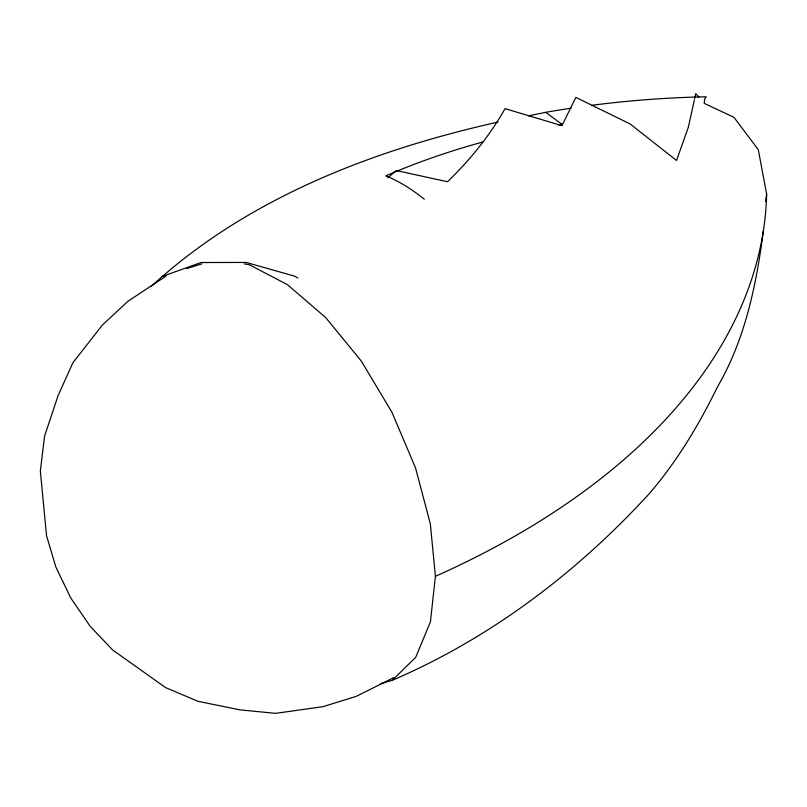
<?xml version="1.0" encoding="UTF-8"?>
<svg xmlns="http://www.w3.org/2000/svg" width="807" height="807" viewBox="0 0 807 807"><rect width="100%" height="100%" fill="white"/><g stroke="black" fill="none" stroke-linecap="round" stroke-linejoin="round"><path stroke-width="1.21" d="M244.259 263.879L249.171 264.666L287.433 284.659L325.695 317.575L361.365 361.143L392 412.417L415.534 467.899L430.333 523.793L435.417 576.309L430.424 621.854L415.696 657.332L392.232 680.321L380.47 683.761M765.5 201.649L766.65 194.184L758.298 149.709L733.946 117.308L704.259 103.387L704.551 99.2L706.246 96.759A627.977 362.827 0 0 0 592.156 105.253M763.341 230.963C756.361 284.851 745.224 339.091 717.635 386.614C698.892 424.815 677.023 461.554 649.121 493.823C577.096 572.425 490.555 638.166 392.232 680.321M694.423 99.665L688.321 127.274L676.548 160.482L630.015 123.885L575.845 97.395L561.934 125.69L505.041 108.622A620.26 358.106 0 0 1 447.482 181.746L396.166 170.529L387.925 177.843M694.686 98.464L695.745 93.652L698.943 97.244M151.121 286.495C247.113 198.219 372.42 150.193 498.01 122.069M166.071 276.075L127.91 301.283L102.307 325.12L72.902 362.747L58.134 395.521L44.577 436.133L40.35 471.066L46.534 535.666L55.875 567.049L70.734 597.916L90.071 626.192L112.597 649.928L165.526 687.564L197.886 701.283L239.891 709.857L275.621 713.348L322.931 706.69L356.321 696.32L393.917 677.527M162.268 276.438L201.034 262.527L246.175 262.436L294.636 276.176L297.934 277.991M186.659 268.6L201.821 263.889M528.555 115.835L545.653 112.344A627.977 362.827 0 0 1 571.235 108.168M545.653 112.344L561.884 124.238A572.224 330.618 0 0 0 558.141 124.903M766.65 194.184A851.607 491.675 0 0 1 435.417 576.309M482.848 141.971A572.224 330.618 0 0 0 385.807 175.855A230.499 112.637 66.6 0 1 424.331 199.188"/></g></svg>
